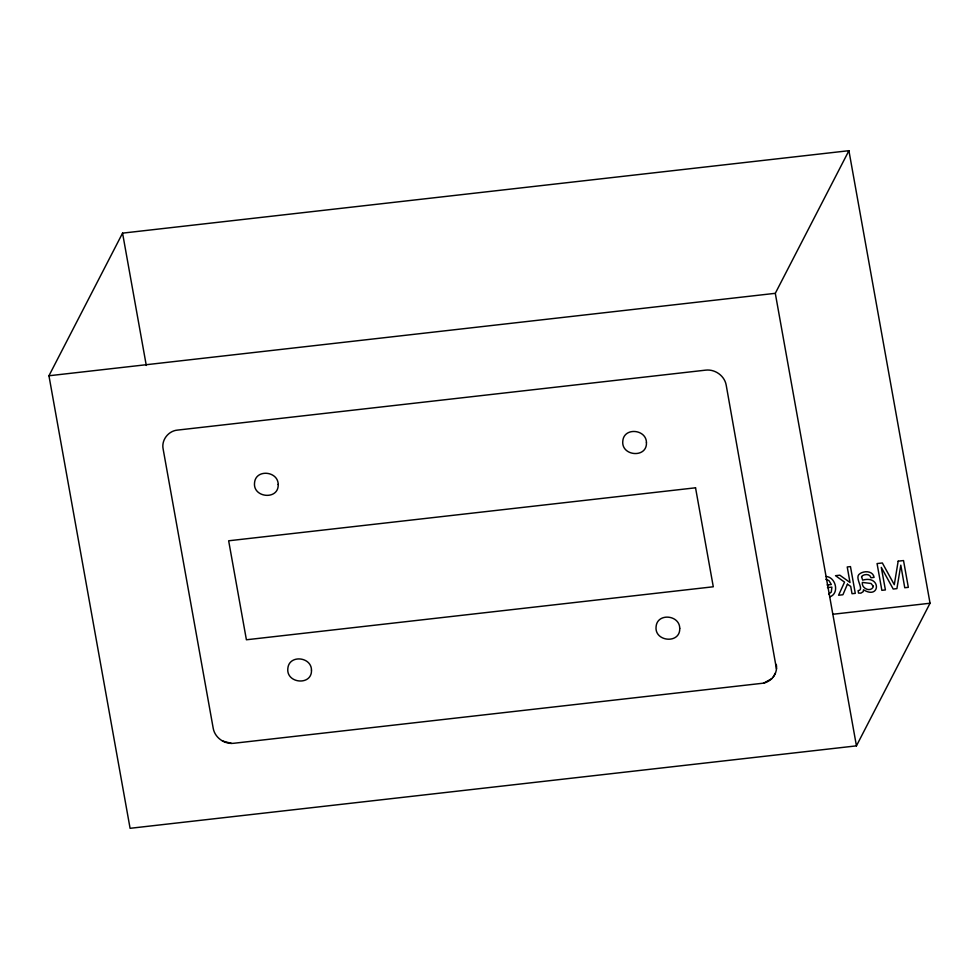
<?xml version="1.0" encoding="UTF-8"?>
<svg xmlns="http://www.w3.org/2000/svg" width="979" height="979" viewBox="0 0 979 979"><rect width="100%" height="100%" fill="white"/><g stroke="black" fill="none" stroke-linecap="round" stroke-linejoin="round"><path stroke-width="1.47" d="M776.457 668.853L726.198 385.126C724.582 375.777 714.988 368.985 705.651 370.148L177.603 430.087C168.486 430.784 161.217 439.999 163.138 449.031L213.214 728.303C214.817 737.652 224.424 744.444 233.761 743.281L761.797 683.354C770.914 682.632 778.183 673.466 776.274 664.398M48.95 375.765L122.559 233.137L848.915 150.693L930.05 603.235L856.441 745.863L130.085 828.307L48.95 375.765L775.295 293.321L848.915 150.693M773.288 676.978L775.441 673.148M771.831 678.631L764.061 682.95M829.996 596.762C839.774 593.347 835.699 576.949 826.043 576.509M828.723 594.057L831.293 592.05L831.881 587.119L827.463 587.62M827.133 585.001L831.33 584.524L828.907 580.571L825.848 579.36M832.799 614.274L930.05 603.235M231.448 743.404L222.478 740.993M775.295 293.321L856.441 745.863M122.559 233.137L146.287 365.448M873.084 586.029L873.048 587.339C869.939 592.405 861.312 588.146 862.352 582.419L871.041 583.484L873.084 586.029M861.569 576.851L862.67 580.131C881.455 574.881 880.243 600.066 863.49 589.786L863.233 591.646L860.908 593.139L858.522 593.078L858.093 590.655C864.849 590.019 855.095 579.078 858.767 574.661C862.817 570.439 873.011 570.365 874.088 577.39L870.931 577.745C870.111 573.829 865.008 573.963 862.315 575.762L861.569 576.851M278.195 484.458C278.88 500.379 252.766 497.981 254.54 482.831C255.666 468.77 278.146 470.985 278.195 484.458M311.481 670.113C312.166 686.034 286.052 683.636 287.838 668.486C288.952 654.425 311.432 656.64 311.481 670.113M646.446 442.655C647.131 458.576 621.016 456.177 622.803 441.027C623.917 426.966 646.397 429.181 646.446 442.655M679.732 628.322C680.417 644.243 654.302 641.832 656.089 626.682C657.203 612.634 679.683 614.849 679.732 628.322M898.171 561.175L894.292 584.708L882.36 562.974L877.062 563.574L881.859 590.337L885.408 589.933L881.284 567.367L893.215 589.052L896.911 588.624L900.802 565.152L904.755 587.743L908.328 587.339L903.531 560.563L898.171 561.175M847.422 584.206L842.907 594.755L838.575 595.244L844.534 582.113L835.515 575.689L839.835 575.199L850.005 582.505L847.227 566.963L850.47 566.596L855.279 593.36L852.024 593.727L850.702 586.397L847.422 584.206M695.543 487.799L228.658 540.787L246.402 639.776L713.287 586.776L695.543 487.799"/></g></svg>
